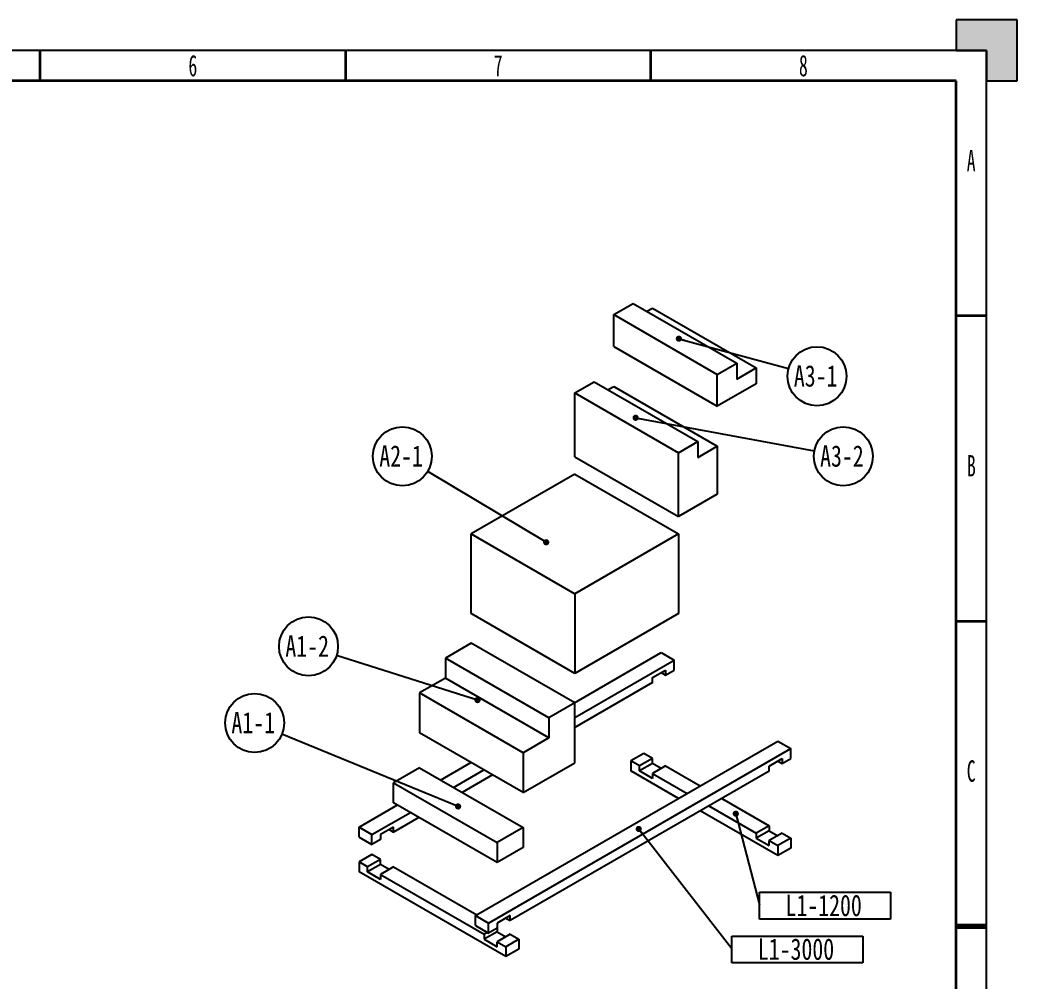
# Model space of a CAD drawing. Header units: millimetres. Extents: x 0 to 420, y 0 to 297.
# Drawn here: x 256.7 to 420, y 139.5 to 297 of the extents above; entities that cross this region are included whole.
import ezdxf

# ---------------------------------------------------------------- set-up
doc = ezdxf.new("R2010")
doc.units = ezdxf.units.MM
doc.layers.add('ANNOTATION', color=150, linetype='Continuous')
doc.layers.add('BORDER', color=7, linetype='Continuous')
doc.styles.add('SLDTEXTSTYLE0', font='TXT', dxfattribs={"width": 0.605})
doc.styles.add('SLDTEXTSTYLE1', font='TXT', dxfattribs={"width": 0.75})
doc.dimstyles.new('SLDDIMSTYLE0', dxfattribs={"dimtxt": 0.18, "dimasz": 1.016, "dimexe": 0, "dimexo": 0.0625, "dimgap": 0, "dimtad": 0, "dimtih": 1, "dimtoh": 1, "dimdec": 0, "dimrnd": 1e-09, "dimzin": 0, "dimdsep": 46, "dimtxsty": 'Standard', "dimblk1": 'DOT', "dimblk2": 'DOT', "dimsah": 1, "dimcen": 0.09, "dimadec": 0, "dimazin": 0, "dimtfac": 1.016, "dimtdec": 0, "dimtofl": 0, "dimtmove": 0, "dimatfit": 3, "dimldrblk": 'DOT', "dimfxl": 1, "dimfrac": 2, "dimtolj": 1, "dimtzin": 0, "dimarcsym": 0})

# ---------------------------------------------------------------- blocks, each defined once
blk = doc.blocks.new('SW_NOTE_0_16')
at = {"layer": 'ANNOTATION', "color": 0}
blk.add_circle((-4.47, 1.83), 4.83, dxfattribs=at)
at = {"layer": 'ANNOTATION', "color": 0, "insert": (-4.69, 3.63), "char_height": 3.5, "attachment_point": 2, "style": 'SLDTEXTSTYLE1'}
blk.add_mtext('A1-1', dxfattribs=at)
blk = doc.blocks.new('_Dot')
at = {"color": 0, "linetype": 'ByBlock', "lineweight": -2}
blk.add_line((-0.5, 0), (-1, 0), dxfattribs=at)
at = {"color": 0, "linetype": 'ByBlock', "const_width": 0.5}
blk.add_lwpolyline([(-0.25, 0, 1), (0.25, 0, 1)], format="xyb", close=True, dxfattribs=at)
blk = doc.blocks.new('SW_NOTE_0_17')
at = {"layer": 'ANNOTATION', "color": 0}
blk.add_circle((-4.6, 1.46), 4.83, dxfattribs=at)
at = {"layer": 'ANNOTATION', "color": 0, "insert": (-4.82, 3.26), "char_height": 3.5, "attachment_point": 2, "style": 'SLDTEXTSTYLE1'}
blk.add_mtext('A1-2', dxfattribs=at)
blk = doc.blocks.new('SW_NOTE_0_18')
at = {"layer": 'ANNOTATION', "color": 0}
blk.add_circle((-4.15, 2.48), 4.83, dxfattribs=at)
at = {"layer": 'ANNOTATION', "color": 0, "insert": (-4.37, 4.28), "char_height": 3.5, "attachment_point": 2, "style": 'SLDTEXTSTYLE1'}
blk.add_mtext('A2-1', dxfattribs=at)
blk = doc.blocks.new('SW_NOTE_0_19')
at = {"layer": 'ANNOTATION', "color": 0}
blk.add_circle((4.66, -1.27), 4.83, dxfattribs=at)
at = {"layer": 'ANNOTATION', "color": 0, "insert": (4.44, 0.53), "char_height": 3.5, "attachment_point": 2, "style": 'SLDTEXTSTYLE1'}
blk.add_mtext('A3-1', dxfattribs=at)
blk = doc.blocks.new('SW_NOTE_0_20')
at = {"layer": 'ANNOTATION', "color": 0}
blk.add_circle((4.75, -0.88), 4.83, dxfattribs=at)
at = {"layer": 'ANNOTATION', "color": 0, "insert": (4.53, 0.92), "char_height": 3.5, "attachment_point": 2, "style": 'SLDTEXTSTYLE1'}
blk.add_mtext('A3-2', dxfattribs=at)
blk = doc.blocks.new('SW_NOTE_0_21')
at = {"layer": 'ANNOTATION', "color": 0}
for p, q in [((0, -2.35), (0, 2.06)), ((0, 2.06), (21.48, 2.06)), ((21.48, 2.06), (21.48, -2.35)), ((21.48, -2.35), (0, -2.35))]:
    blk.add_line(p, q, dxfattribs=at)
at = {"layer": 'ANNOTATION', "color": 0, "insert": (10.52, 1.66), "char_height": 3.5, "attachment_point": 2, "style": 'SLDTEXTSTYLE1'}
blk.add_mtext('L1-3000', dxfattribs=at)
blk = doc.blocks.new('SW_NOTE_0_22')
at = {"layer": 'ANNOTATION', "color": 0}
for p, q in [((0, -2.35), (0, 2.06)), ((0, 2.06), (21.48, 2.06)), ((21.48, 2.06), (21.48, -2.35)), ((21.48, -2.35), (0, -2.35))]:
    blk.add_line(p, q, dxfattribs=at)
at = {"layer": 'ANNOTATION', "color": 0, "insert": (10.52, 1.66), "char_height": 3.5, "attachment_point": 2, "style": 'SLDTEXTSTYLE1'}
blk.add_mtext('L1-1200', dxfattribs=at)

msp = doc.modelspace()

# ---------------------------------------------------------------- hatches: boundary and pattern name
at = {"layer": 'BORDER'}
msp.add_hatch(color=256, dxfattribs=at).paths.add_polyline_path([(415, 292), (415, 287), (420, 287), (420, 297), (410, 297), (410, 292)], flags=0)

# ---------------------------------------------------------------- linework, layer by layer
at = {"color": 7, "linetype": 'Continuous', "lineweight": 25}
for p, q in [((353.933489, 248.733544), (357.11547, 250.570462)), ((357.11547, 250.570462), (374.086032, 240.773565)), ((353.933489, 248.733544), (370.904052, 238.936647)), ((353.933489, 243.507683), (353.933489, 248.733544)), ((359.378579, 249.263997), (360.29745, 249.79445)), ((360.29745, 249.79445), (377.268013, 239.997553)), ((353.933489, 243.507683), (370.904052, 233.710785)), ((370.904052, 238.936647), (374.086032, 240.773565)), ((374.086032, 240.773565), (374.086032, 238.160634)), ((370.904052, 233.710785), (370.904052, 238.936647)), ((374.086032, 238.160634), (377.268013, 239.997553)), ((377.268013, 239.997553), (377.268013, 237.384622)), ((347.569528, 235.902945), (350.751509, 237.739863)), ((350.751509, 237.739863), (367.722071, 227.942966)), ((353.014618, 236.433398), (353.933489, 236.963851)), ((353.933489, 236.963851), (370.904052, 227.166954)), ((377.268013, 237.384622), (370.904052, 233.710785)), ((347.569528, 235.902945), (364.540091, 226.106048)), ((347.569528, 225.451223), (347.569528, 235.902945)), ((364.540091, 226.106048), (367.722071, 227.942966)), ((367.722071, 227.942966), (367.722071, 225.330035)), ((367.722071, 225.330035), (370.904052, 227.166954)), ((370.904052, 227.166954), (370.904052, 219.328162)), ((347.569528, 225.451223), (364.540091, 215.654325)), ((364.540091, 215.654325), (364.540091, 226.106048)), ((347.569528, 222.596527), (330.598965, 212.79963)), ((347.569528, 222.596527), (364.540091, 212.79963)), ((370.904052, 219.328162), (364.540091, 215.654325)), ((330.598965, 212.79963), (347.569528, 203.002732)), ((330.598965, 199.734977), (330.598965, 212.79963)), ((364.540091, 212.79963), (347.569528, 203.002732)), ((364.540091, 212.79963), (364.540091, 199.734977)), ((347.569528, 203.002732), (347.569528, 189.938079)), ((347.569528, 189.938079), (330.598965, 199.734977)), ((364.540091, 199.734977), (347.569528, 189.938079)), ((330.598965, 194.90879), (326.356325, 192.459566)), ((347.569528, 185.111893), (330.598965, 194.90879)), ((347.506133, 185.14849), (361.711664, 193.349168)), ((361.711664, 193.349168), (363.832984, 192.124556)), ((343.326887, 182.662668), (326.356325, 192.459566)), ((326.356325, 192.459566), (326.356325, 189.193403)), ((347.569528, 182.735863), (363.832984, 192.124556)), ((363.832984, 190.491474), (363.832984, 192.124556)), ((360.29745, 189.266995), (362.41877, 190.491607)), ((361.711549, 190.083337), (362.41877, 189.675066)), ((362.41877, 190.491607), (362.41877, 189.675066)), ((362.41877, 189.675066), (363.832984, 190.491474)), ((326.356325, 189.193403), (322.113684, 186.744178)), ((343.326887, 179.396505), (326.356325, 189.193403)), ((360.29745, 188.450454), (347.569528, 181.102781)), ((360.29745, 188.450454), (360.29745, 189.266995)), ((339.084247, 176.947281), (322.113684, 186.744178)), ((322.113684, 186.744178), (322.113684, 180.211852)), ((347.569528, 185.111893), (343.326887, 182.662668)), ((347.569528, 175.313403), (347.569528, 185.111893)), ((343.326887, 182.662668), (343.326887, 179.396505)), ((339.084247, 170.414954), (322.113684, 180.211852)), ((331.306072, 150.273433), (380.803547, 178.847717)), ((343.326887, 179.396505), (339.084247, 176.947281)), ((380.803547, 178.847717), (382.924867, 177.623105)), ((333.427392, 149.048821), (382.924867, 177.623105)), ((339.084247, 176.947281), (339.084247, 170.414954)), ((358.883237, 176.836149), (356.761916, 175.611537)), ((360.29745, 176.019741), (358.883237, 176.836149)), ((382.924867, 175.990023), (382.924867, 177.623105)), ((325.570869, 172.485532), (330.534191, 175.350796)), ((339.084247, 170.414954), (347.569528, 175.313403)), ((356.761916, 175.611537), (356.761916, 173.978456)), ((358.17613, 174.795129), (356.761916, 175.611537)), ((360.29745, 176.019741), (358.17613, 174.795129)), ((360.29745, 175.203201), (358.17613, 173.978588)), ((358.17613, 173.978588), (358.17613, 174.795129)), ((360.29745, 175.203201), (360.29745, 176.019741)), ((361.711549, 174.386859), (360.29745, 175.203201)), ((362.41877, 174.795129), (360.29745, 173.570517)), ((362.41877, 174.795129), (368.101134, 171.51477)), ((379.389333, 174.765544), (381.510654, 175.990156)), ((379.389333, 173.949003), (379.389333, 174.765544)), ((380.803432, 175.581886), (381.510654, 175.173615)), ((381.510654, 175.990156), (381.510654, 175.173615)), ((381.510654, 175.173615), (382.924867, 175.990023)), ((322.113684, 174.481322), (317.871043, 172.032098)), ((322.113684, 174.481322), (339.084247, 164.684425)), ((327.692189, 171.260919), (332.655511, 174.126184)), ((334.069955, 173.309643), (329.106633, 170.444379)), ((379.389333, 173.949003), (336.962926, 149.45676)), ((364.56537, 169.473617), (356.761916, 173.978456)), ((360.29745, 172.753976), (358.17613, 173.978588)), ((360.29745, 173.570517), (360.29745, 172.753976)), ((360.29745, 173.570517), (365.979814, 170.290158)), ((317.871043, 168.765934), (317.871043, 172.032098)), ((317.871043, 172.032098), (334.841606, 162.2352)), ((312.214189, 164.774884), (318.499341, 168.403226)), ((334.841606, 158.969037), (317.871043, 168.765934)), ((369.515578, 168.249005), (377.268013, 163.77362)), ((371.636898, 169.473617), (379.389333, 164.998232)), ((314.335509, 163.550272), (320.620662, 167.178613)), ((380.803547, 160.099518), (368.101134, 167.432464)), ((322.035105, 166.362073), (317.871043, 163.958211)), ((379.389333, 164.998232), (377.268013, 163.77362)), ((379.389333, 164.998232), (379.389333, 164.181691)), ((312.214189, 164.774884), (314.335509, 163.550272)), ((312.214189, 163.141803), (312.214189, 164.774884)), ((314.335509, 161.917191), (314.335509, 163.550272)), ((317.871043, 164.774752), (315.749723, 163.550139)), ((315.749723, 163.550139), (315.749723, 162.733599)), ((317.163822, 164.366481), (317.871043, 163.958211)), ((317.871043, 163.958211), (317.871043, 164.774752)), ((339.084247, 164.684425), (334.841606, 162.2352)), ((339.084247, 164.684425), (339.084247, 161.418261)), ((379.389333, 164.181691), (377.268013, 162.957079)), ((377.268013, 163.77362), (377.268013, 162.957079)), ((379.389333, 164.181691), (380.803432, 163.365349)), ((381.510654, 163.77362), (379.389333, 162.549008)), ((381.510654, 163.77362), (382.924867, 162.957212)), ((312.214189, 163.141803), (314.335509, 161.917191)), ((315.749723, 162.733599), (314.335509, 161.917191)), ((334.841606, 162.2352), (334.841606, 158.969037)), ((377.268013, 162.957079), (379.389333, 161.732467)), ((379.389333, 161.732467), (379.389333, 162.549008)), ((379.389333, 162.549008), (380.803547, 161.732599)), ((382.924867, 162.957212), (380.803547, 161.732599)), ((380.803547, 161.732599), (380.803547, 160.099518)), ((382.924867, 162.957212), (382.924867, 161.32413)), ((314.335509, 160.285179), (312.214189, 159.060567)), ((315.749723, 159.468771), (314.335509, 160.285179)), ((339.084247, 161.418261), (334.841606, 158.969037)), ((382.924867, 161.32413), (380.803547, 160.099518)), ((312.214189, 159.060567), (312.214189, 157.427486)), ((313.628403, 158.244159), (312.214189, 159.060567)), ((315.749723, 159.468771), (313.628403, 158.244159)), ((315.749723, 158.65223), (313.628403, 157.427618)), ((315.749723, 158.65223), (315.749723, 159.468771)), ((317.163822, 157.835889), (315.749723, 158.65223)), ((336.25582, 143.548548), (312.214189, 157.427486)), ((313.628403, 157.427618), (313.628403, 158.244159)), ((315.749723, 156.203006), (313.628403, 157.427618)), ((317.871043, 158.244159), (315.749723, 157.019547)), ((315.749723, 157.019547), (315.749723, 156.203006)), ((315.749723, 157.019547), (332.720286, 147.22265)), ((317.871043, 158.244159), (331.492157, 150.380858)), ((331.306072, 150.273433), (333.427392, 149.048821)), ((331.306072, 148.640351), (331.306072, 150.273433)), ((336.962926, 150.2733), (334.841606, 149.048688)), ((336.962926, 149.45676), (336.962926, 150.2733)), ((331.306072, 148.640351), (333.427392, 147.415739)), ((333.427392, 147.415739), (333.427392, 149.048821)), ((334.841606, 149.048688), (334.841606, 148.232147)), ((336.255705, 149.86503), (336.962926, 149.45676)), ((334.841606, 147.630721), (332.720286, 146.406109)), ((333.241078, 147.523296), (332.720286, 147.22265)), ((332.720286, 147.22265), (332.720286, 146.406109)), ((334.841606, 148.232147), (333.427392, 147.415739)), ((334.841606, 148.232147), (334.841606, 147.630721)), ((334.841606, 147.630721), (336.255705, 146.814379)), ((336.962926, 147.22265), (334.841606, 145.998037)), ((336.962926, 147.22265), (338.37714, 146.406241)), ((332.720286, 146.406109), (334.841606, 145.181497)), ((334.841606, 145.181497), (334.841606, 145.998037)), ((334.841606, 145.998037), (336.25582, 145.181629)), ((338.37714, 146.406241), (336.25582, 145.181629)), ((338.37714, 146.406241), (338.37714, 144.77316)), ((336.25582, 145.181629), (336.25582, 143.548548)), ((338.37714, 144.77316), (336.25582, 143.548548))]:
    msp.add_line(p, q, dxfattribs=at)
at = {"layer": 'BORDER'}
for p, q in [((420, 297), (410, 297)), ((410, 297), (410, 292)), ((420, 287), (420, 297)), ((410, 292), (415, 292)), ((415, 292), (415, 287)), ((415, 287), (420, 287))]:
    msp.add_line(p, q, dxfattribs=at)
at = {"layer": 'BORDER', "linetype": 'Continuous', "lineweight": 25}
for p, q in [((415, 292), (15, 292)), ((415, 5), (415, 292))]:
    msp.add_line(p, q, dxfattribs=at)
at = {"layer": 'BORDER', "linetype": 'Continuous', "lineweight": 35}
for p, q in [((260, 287), (260, 292)), ((310, 292), (310, 287)), ((360, 287), (360, 292)), ((410, 287), (20, 287)), ((410, 10), (410, 287)), ((415, 248.5), (410, 248.5)), ((410, 198.5), (415, 198.5))]:
    msp.add_line(p, q, dxfattribs=at)
at = {"layer": 'BORDER', "linetype": 'Continuous', "lineweight": 70}
msp.add_line((415, 148.5), (410, 148.5), dxfattribs=at)

# ---------------------------------------------------------------- block references
at = {"layer": 'ANNOTATION'}
for name, p in [('SW_NOTE_0_19', (382.570374, 239.905186)), ('SW_NOTE_0_18', (323.476804, 223.033367)), ('SW_NOTE_0_20', (386.778551, 226.394083)), ('SW_NOTE_0_17', (308.541534, 192.905719)), ('SW_NOTE_0_16', (299.575501, 180.002964)), ('SW_NOTE_0_22', (377.804296, 152.02864)), ('SW_NOTE_0_21', (373.26969, 144.868735))]:
    msp.add_blockref(name, p, dxfattribs=at)

# ---------------------------------------------------------------- texts
at = {"layer": 'BORDER', "color": 7, "char_height": 3.5, "attachment_point": 2, "style": 'SLDTEXTSTYLE0'}
for s, insert in [('6', (285.000608, 291.267929)), ('7', (335.003646, 291.267929)), ('8', (385.000911, 291.267929)), ('A', (412.481163, 275.708263)), ('B', (412.519748, 225.708263)), ('C', (412.486632, 175.708263))]:
    msp.add_mtext(s, dxfattribs=dict(at, insert=insert))

# ---------------------------------------------------------------- leaders
at = {"layer": 'ANNOTATION'}
for points in [[(364.604248, 244.784783), (382.570374, 239.905186)], [(357.523414, 231.823558), (386.778551, 226.394083)], [(342.869713, 211.433512), (323.476804, 223.033367)], [(331.627712, 185.57691), (308.541534, 192.905719)], [(328.442478, 168.151808), (299.575501, 180.002964)], [(373.930983, 166.96592), (377.804296, 152.02864)], [(358.031593, 164.46753), (373.26969, 144.868735)]]:
    msp.add_leader(points, dimstyle='SLDDIMSTYLE0', dxfattribs=at)

doc.saveas('drawing.dxf')
